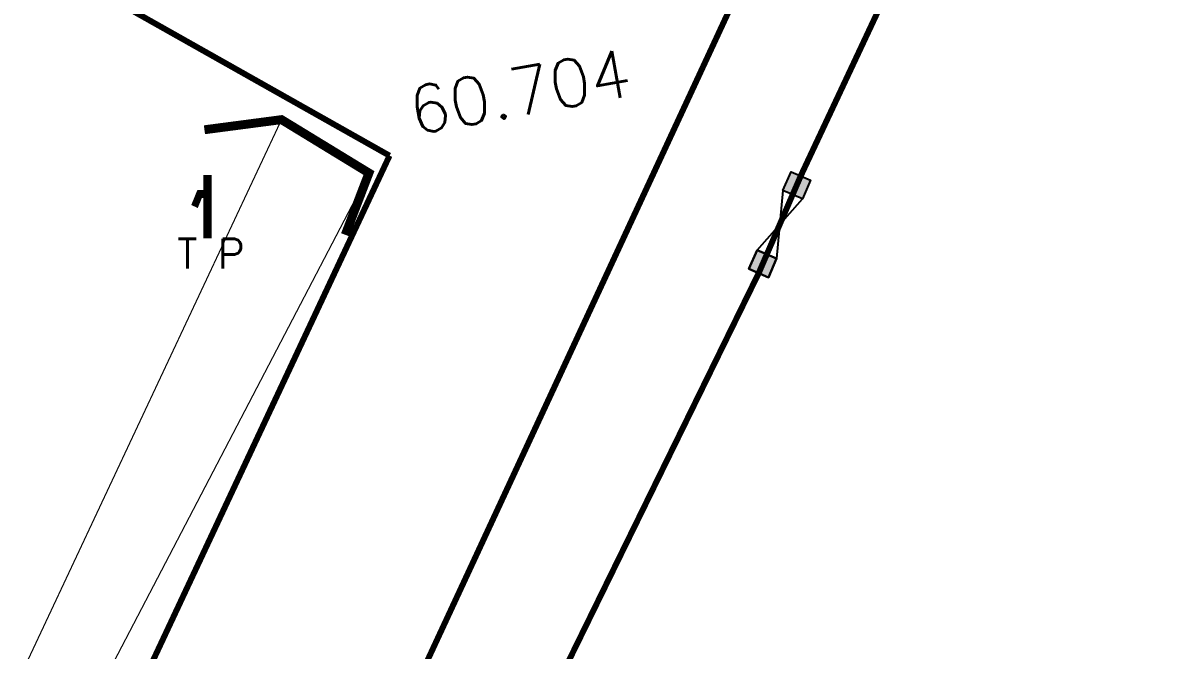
# Model space of a CAD drawing. Header units: inches. Extents: x 350994 to 353538, y 1581369 to 1583842.
# Drawn here: x 351704.66 to 351723.84, y 1583621.58 to 1583632.15 of the extents above; entities that cross this region are included whole.
import ezdxf
from ezdxf.enums import TextEntityAlignment as Align

# ---------------------------------------------------------------- set-up
doc = ezdxf.new("R2010")
doc.units = ezdxf.units.IN
doc.header["$MEASUREMENT"] = 0
for name, pattern in [('1', [0]), ('ACAD_ISO03W100', [30, 12, -18]), ('DASHDOTX2', [2, 1, -0.5, 0, -0.5])]:
    doc.linetypes.add(name, pattern=pattern)
for name, color, linetype in [('CULVERT', 255, '1'), ('CW', 94, '1'), ('GATE', 255, 'Continuous'), ('LEVELS', 184, 'Continuous'), ("ROAD'S", 1, '1'), ('TAP', 180, 'Continuous')]:
    doc.layers.add(name, color=color, linetype=linetype)
doc.styles.add('ROMANS', font='ROMANS.shx')

# ---------------------------------------------------------------- blocks, each defined once
blk = doc.blocks.new('gate')
h = blk.add_hatch(color=0)
h.paths.add_polyline_path([(0.5, 0.1625090682908317), (0.8121325287041472, 0.1625090682908317), (0.8121325287041472, -0.1625090682908317), (0.5, -0.1625090682908317)])
h.paths.add_polyline_path([(-0.8121325287041472, 0.1625090682908317), (-0.5, 0.1625090682908317), (-0.5, -0.1625090682908317), (-0.8121325287041472, -0.1625090682908317)])
at = {"color": 0}
blk.add_lwpolyline([(-0.5, 0.1625090682908317), (-0.8121325287041472, 0.1625090682908317), (-0.8121325287041472, -0.1625090682908317), (-0.5, -0.1625090682908317), (-0.5, 0.1625090682908317), (0.5, -0.1625090682908317), (0.5, 0.1625090682908317), (0.8121325287041472, 0.1625090682908317), (0.8121325287041472, -0.1625090682908317), (0.5, -0.1625090682908317), (0.5, 0.1625090682908317), (-0.5, -0.1625090682908317)], dxfattribs=at)
for points in [[(-0.8121325287041472, 0.1625090682908317), (-0.5, 0.1625090682908317), (-0.5, -0.1625090682908317), (-0.8121325287041472, -0.1625090682908317)], [(0.5, 0.1625090682908317), (0.8121325287041472, 0.1625090682908317), (0.8121325287041472, -0.1625090682908317), (0.5, -0.1625090682908317)]]:
    blk.add_lwpolyline(points, close=True, dxfattribs=at)

msp = doc.modelspace()

# ---------------------------------------------------------------- linework, layer by layer
at = {"layer": 'CULVERT', "color": 250, "lineweight": 5, "const_width": 0.15}
msp.add_lwpolyline([(351707.7229108918, 1583630.351975292), (351709.0214287253, 1583630.522598917), (351710.4944778962, 1583629.62297723), (351710.095189475, 1583628.582113907)], dxfattribs=at)
at = {"layer": 'CULVERT', "color": 250, "linetype": 'DASHDOTX2', "lineweight": 5, "ltscale": 2, "const_width": 0.02}
for points in [[(351709.0214287253, 1583630.522598917), (351701.0750489544, 1583613.585969704)], [(351710.4944778962, 1583629.62297723), (351701.8856765206, 1583613.124534962)]]:
    msp.add_lwpolyline(points, dxfattribs=at)
at = {"layer": 'CW', "linetype": 'ACAD_ISO03W100', "lineweight": 5, "ltscale": 0.1, "const_width": 0.1, "elevation": 90.25752299999999}
msp.add_lwpolyline([(351708.6153214528, 1583610.694053566), (351717.0607794255, 1583627.935645124), (351717.7692911699, 1583629.574582179), (351728.1650402251, 1583651.733866702), (351752.618776161, 1583638.097176648), (351730.5890965882, 1583599.774009025), (351708.6153214528, 1583610.694053566)], dxfattribs=at)
at = {"layer": "ROAD'S", "lineweight": 5, "const_width": 0.1}
for points in [[(351710.8415697107, 1583629.915287891), (351563.1629932173, 1583713.189697834), (351563.1629932173, 1583713.189697834)], [(351710.8415697107, 1583629.915287891), (351698.8245700612, 1583604.262416998), (351587.5020441952, 1583667.216273908), (351587.5020441952, 1583667.216273908)], [(351713.1410407703, 1583595.722913715), (351702.5274836029, 1583602.117117785), (351720.3688154827, 1583640.562658899), (351732.6926402565, 1583667.227954317), (351720.3688154827, 1583640.562658899)]]:
    msp.add_lwpolyline(points, dxfattribs=at)
at = {"layer": 'TAP', "lineweight": 5, "const_width": 0.07}
msp.add_lwpolyline([(351707.7381310313, 1583629.304678699), (351707.6286619782, 1583629.304678699), (351707.5457516654, 1583629.101568625), (351707.5924186914, 1583629.080627106), (351707.6562407115, 1583629.236975512), (351707.7381310313, 1583629.236975512), (351707.7381310313, 1583628.559072157), (351707.8084328366, 1583628.559072157), (351707.8084328366, 1583629.554105142), (351707.7381310313, 1583629.554105142)], close=True, dxfattribs=at)
msp.add_lwpolyline([(351707.7381310313, 1583628.898023835), (351707.8084328366, 1583628.898023835)], dxfattribs=at)

# ---------------------------------------------------------------- block references
at = {"layer": 'GATE', "lineweight": 5, "extrusion": (-0.04836085359789827, 0.01649525762347186, 0.9986937139660078), "xscale": 1.099291520402852, "yscale": 1.099291520438694, "zscale": 1.099291520348499, "rotation": 175.4491145273482}
msp.add_blockref('gate', (-1612382.389440703, -178111.0002738233, 9202.384122652225), dxfattribs=at)

# ---------------------------------------------------------------- texts
at = {"layer": 'LEVELS', "lineweight": 9, "style": 'ROMANS'}
msp.add_text('60.704', height=0.8, rotation=10.21575404731243, dxfattribs=at).set_placement((351713.036952026, 1583630.990995774, -28.33090200000001), align=Align.MIDDLE_CENTER)
at = {"layer": 'TAP', "lineweight": 9, "style": 'ROMANS'}
msp.add_text('T P', height=0.5000000004656613, dxfattribs=at).set_placement((351707.2634497408, 1583628.012761844, 188.5491193265))

doc.saveas('drawing.dxf')
